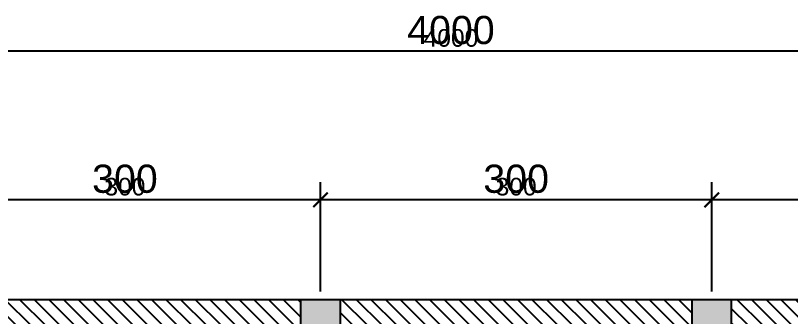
# Model space of a CAD drawing. Header units: millimetres. Extents: x -26398 to 135532, y -376633 to 43268.
# Drawn here: x 37478 to 38072, y -146647 to -146417 of the extents above; entities that cross this region are included whole.
import ezdxf

# ---------------------------------------------------------------- set-up
doc = ezdxf.new("R2010")
doc.units = ezdxf.units.MM
for name, color, linetype in [('0 @ 5', 7, 'Continuous'), ('0 @ 8', 7, 'Continuous'), ('TƯỜNG', 52, 'Continuous')]:
    doc.layers.add(name, color=color, linetype=linetype)
doc.styles.get("Standard").update_dxf_attribs({"font": 'arial.ttf'})
doc.dimstyles.new('SCALE dimmatbang', dxfattribs={"dimscale": 70, "dimtxt": 2.7, "dimasz": 1.4, "dimexe": 1.7, "dimexo": 0.7, "dimtad": 1, "dimtoh": 1, "dimdec": 1, "dimtxsty": 'Standard', "dimblk": 'ARCHTICK', "dimcen": 2.5, "dimclrd": 1, "dimclre": 256, "dimadec": 0, "dimazin": 0, "dimtfac": 1, "dimtdec": 1, "dimtmove": 0, "dimatfit": 3, "dimfxl": 1, "dimarcsym": 0})

# ---------------------------------------------------------------- blocks, each defined once
blk = doc.blocks.new('_ArchTick')
at = {"color": 0, "linetype": 'ByBlock', "const_width": 0.15}
blk.add_lwpolyline([(-0.5, -0.5), (0.5, 0.5)], dxfattribs=at)
blk = doc.blocks.new('*D6389')
at = {"lineweight": -2, "transparency": 16777216}
for p, q in [((38011.78, -146625.99), (38011.78, -146544.25)), ((38311.78, -146625.99), (38311.78, -146544.25))]:
    blk.add_line(p, q, dxfattribs=at)
at = {"color": 1, "lineweight": -2, "transparency": 16777216}
blk.add_line((38311.78, -146557.85), (38011.78, -146557.85), dxfattribs=at)
at = {"layer": 'DEFPOINTS', "color": 0, "transparency": 16777216}
for p in [(38011.78, -146557.85), (38011.78, -146631.59), (38311.78, -146631.59)]:
    blk.add_point(p, dxfattribs=at)
at = {"color": 1, "lineweight": -2, "transparency": 16777216, "xscale": 11.2, "yscale": 11.2, "zscale": 11.2, "rotation": 180}
blk.add_blockref('_ArchTick', (38011.78, -146557.85), dxfattribs=at)
at = {"color": 1, "lineweight": -2, "transparency": 16777216, "xscale": 11.2, "yscale": 11.2, "zscale": 11.2}
blk.add_blockref('_ArchTick', (38311.78, -146557.85), dxfattribs=at)
at = {"color": 0, "transparency": 16777216, "insert": (38161.78, -146541.82), "char_height": 21.6, "attachment_point": 5}
blk.add_mtext('300', dxfattribs=at)
blk = doc.blocks.new('*D6390')
at = {"lineweight": -2, "transparency": 16777216}
for p, q in [((38011.78, -146628.09), (38011.78, -146549.35)), ((38311.78, -146628.09), (38311.78, -146549.35))]:
    blk.add_line(p, q, dxfattribs=at)
at = {"color": 1, "lineweight": -2, "transparency": 16777216}
blk.add_line((38311.78, -146557.85), (38011.78, -146557.85), dxfattribs=at)
at = {"layer": 'DEFPOINTS', "color": 0, "transparency": 16777216}
for p in [(38011.78, -146557.85), (38011.78, -146631.59), (38311.78, -146631.59)]:
    blk.add_point(p, dxfattribs=at)
at = {"color": 1, "lineweight": -2, "transparency": 16777216, "xscale": 7, "yscale": 7, "zscale": 7, "rotation": 180}
blk.add_blockref('_ArchTick', (38011.78, -146557.85), dxfattribs=at)
at = {"color": 1, "lineweight": -2, "transparency": 16777216, "xscale": 7, "yscale": 7, "zscale": 7}
blk.add_blockref('_ArchTick', (38311.78, -146557.85), dxfattribs=at)
at = {"color": 0, "transparency": 16777216, "insert": (38161.78, -146547.83), "char_height": 13.5, "attachment_point": 5}
blk.add_mtext('300', dxfattribs=at)
blk = doc.blocks.new('*D6392')
at = {"lineweight": -2, "transparency": 16777216}
for p, q in [((37711.78, -146625.99), (37711.78, -146544.25)), ((38011.78, -146625.99), (38011.78, -146544.25))]:
    blk.add_line(p, q, dxfattribs=at)
at = {"color": 1, "lineweight": -2, "transparency": 16777216}
blk.add_line((38011.78, -146557.85), (37711.78, -146557.85), dxfattribs=at)
at = {"layer": 'DEFPOINTS', "color": 0, "transparency": 16777216}
for p in [(37711.78, -146557.85), (37711.78, -146631.59), (38011.78, -146631.59)]:
    blk.add_point(p, dxfattribs=at)
at = {"color": 1, "lineweight": -2, "transparency": 16777216, "xscale": 11.2, "yscale": 11.2, "zscale": 11.2, "rotation": 180}
blk.add_blockref('_ArchTick', (37711.78, -146557.85), dxfattribs=at)
at = {"color": 1, "lineweight": -2, "transparency": 16777216, "xscale": 11.2, "yscale": 11.2, "zscale": 11.2}
blk.add_blockref('_ArchTick', (38011.78, -146557.85), dxfattribs=at)
at = {"color": 0, "transparency": 16777216, "insert": (37861.78, -146541.82), "char_height": 21.6, "attachment_point": 5}
blk.add_mtext('300', dxfattribs=at)
blk = doc.blocks.new('*D6393')
at = {"lineweight": -2, "transparency": 16777216}
for p, q in [((37711.78, -146628.09), (37711.78, -146549.35)), ((38011.78, -146628.09), (38011.78, -146549.35))]:
    blk.add_line(p, q, dxfattribs=at)
at = {"color": 1, "lineweight": -2, "transparency": 16777216}
blk.add_line((38011.78, -146557.85), (37711.78, -146557.85), dxfattribs=at)
at = {"layer": 'DEFPOINTS', "color": 0, "transparency": 16777216}
for p in [(37711.78, -146557.85), (37711.78, -146631.59), (38011.78, -146631.59)]:
    blk.add_point(p, dxfattribs=at)
at = {"color": 1, "lineweight": -2, "transparency": 16777216, "xscale": 7, "yscale": 7, "zscale": 7, "rotation": 180}
blk.add_blockref('_ArchTick', (37711.78, -146557.85), dxfattribs=at)
at = {"color": 1, "lineweight": -2, "transparency": 16777216, "xscale": 7, "yscale": 7, "zscale": 7}
blk.add_blockref('_ArchTick', (38011.78, -146557.85), dxfattribs=at)
at = {"color": 0, "transparency": 16777216, "insert": (37861.78, -146547.83), "char_height": 13.5, "attachment_point": 5}
blk.add_mtext('300', dxfattribs=at)
blk = doc.blocks.new('*D6395')
at = {"lineweight": -2, "transparency": 16777216}
for p, q in [((37411.78, -146625.99), (37411.78, -146544.25)), ((37711.78, -146625.99), (37711.78, -146544.25))]:
    blk.add_line(p, q, dxfattribs=at)
at = {"color": 1, "lineweight": -2, "transparency": 16777216}
blk.add_line((37711.78, -146557.85), (37411.78, -146557.85), dxfattribs=at)
at = {"layer": 'DEFPOINTS', "color": 0, "transparency": 16777216}
for p in [(37411.78, -146557.85), (37411.78, -146631.59), (37711.78, -146631.59)]:
    blk.add_point(p, dxfattribs=at)
at = {"color": 1, "lineweight": -2, "transparency": 16777216, "xscale": 11.2, "yscale": 11.2, "zscale": 11.2, "rotation": 180}
blk.add_blockref('_ArchTick', (37411.78, -146557.85), dxfattribs=at)
at = {"color": 1, "lineweight": -2, "transparency": 16777216, "xscale": 11.2, "yscale": 11.2, "zscale": 11.2}
blk.add_blockref('_ArchTick', (37711.78, -146557.85), dxfattribs=at)
at = {"color": 0, "transparency": 16777216, "insert": (37561.78, -146541.82), "char_height": 21.6, "attachment_point": 5}
blk.add_mtext('300', dxfattribs=at)
blk = doc.blocks.new('*D6396')
at = {"lineweight": -2, "transparency": 16777216}
for p, q in [((37411.78, -146628.09), (37411.78, -146549.35)), ((37711.78, -146628.09), (37711.78, -146549.35))]:
    blk.add_line(p, q, dxfattribs=at)
at = {"color": 1, "lineweight": -2, "transparency": 16777216}
blk.add_line((37711.78, -146557.85), (37411.78, -146557.85), dxfattribs=at)
at = {"layer": 'DEFPOINTS', "color": 0, "transparency": 16777216}
for p in [(37411.78, -146557.85), (37411.78, -146631.59), (37711.78, -146631.59)]:
    blk.add_point(p, dxfattribs=at)
at = {"color": 1, "lineweight": -2, "transparency": 16777216, "xscale": 7, "yscale": 7, "zscale": 7, "rotation": 180}
blk.add_blockref('_ArchTick', (37411.78, -146557.85), dxfattribs=at)
at = {"color": 1, "lineweight": -2, "transparency": 16777216, "xscale": 7, "yscale": 7, "zscale": 7}
blk.add_blockref('_ArchTick', (37711.78, -146557.85), dxfattribs=at)
at = {"color": 0, "transparency": 16777216, "insert": (37561.78, -146547.83), "char_height": 13.5, "attachment_point": 5}
blk.add_mtext('300', dxfattribs=at)
blk = doc.blocks.new('*D6413')
at = {"lineweight": -2, "transparency": 16777216}
for p, q in [((35911.78, -146549.81), (35911.78, -146430.22)), ((39911.78, -146628.56), (39911.78, -146430.22))]:
    blk.add_line(p, q, dxfattribs=at)
at = {"color": 1, "lineweight": -2, "transparency": 16777216}
blk.add_line((39911.78, -146443.82), (35911.78, -146443.82), dxfattribs=at)
at = {"layer": 'DEFPOINTS', "color": 0, "transparency": 16777216}
for p in [(35911.78, -146443.82), (35911.78, -146555.41), (39911.78, -146634.16)]:
    blk.add_point(p, dxfattribs=at)
at = {"color": 1, "lineweight": -2, "transparency": 16777216, "xscale": 11.2, "yscale": 11.2, "zscale": 11.2, "rotation": 180}
blk.add_blockref('_ArchTick', (35911.78, -146443.82), dxfattribs=at)
at = {"color": 1, "lineweight": -2, "transparency": 16777216, "xscale": 11.2, "yscale": 11.2, "zscale": 11.2}
blk.add_blockref('_ArchTick', (39911.78, -146443.82), dxfattribs=at)
at = {"color": 0, "transparency": 16777216, "insert": (37811.78, -146427.79), "char_height": 21.6, "attachment_point": 5}
blk.add_mtext('4000', dxfattribs=at)
blk = doc.blocks.new('*D6414')
at = {"lineweight": -2, "transparency": 16777216}
for p, q in [((35911.78, -146551.91), (35911.78, -146435.32)), ((39911.78, -146630.66), (39911.78, -146435.32))]:
    blk.add_line(p, q, dxfattribs=at)
at = {"color": 1, "lineweight": -2, "transparency": 16777216}
blk.add_line((39911.78, -146443.82), (35911.78, -146443.82), dxfattribs=at)
at = {"layer": 'DEFPOINTS', "color": 0, "transparency": 16777216}
for p in [(35911.78, -146443.82), (35911.78, -146555.41), (39911.78, -146634.16)]:
    blk.add_point(p, dxfattribs=at)
at = {"color": 1, "lineweight": -2, "transparency": 16777216, "xscale": 7, "yscale": 7, "zscale": 7, "rotation": 180}
blk.add_blockref('_ArchTick', (35911.78, -146443.82), dxfattribs=at)
at = {"color": 1, "lineweight": -2, "transparency": 16777216, "xscale": 7, "yscale": 7, "zscale": 7}
blk.add_blockref('_ArchTick', (39911.78, -146443.82), dxfattribs=at)
at = {"color": 0, "transparency": 16777216, "insert": (37811.78, -146433.8), "char_height": 13.5, "attachment_point": 5}
blk.add_mtext('4000', dxfattribs=at)
blk = doc.blocks.new('*U8982')
at = {"layer": '0 @ 5'}
dim = blk.add_linear_dim(base=(38011.78, -146557.85), p1=(38311.78, -146631.59), p2=(38011.78, -146631.59), dimstyle='SCALE dimmatbang', override={"dimscale": 5, "dimtix": 0, "dimtofl": 1, "dimtmove": 0, "dimatfit": 3}, dxfattribs=at)
dim.commit()
dim.dimension.update_dxf_attribs({"geometry": '*D6390', "text_midpoint": (38161.78, -146547.83)})
at = {"layer": '0 @ 8'}
dim = blk.add_linear_dim(base=(38011.78, -146557.85), p1=(38311.78, -146631.59), p2=(38011.78, -146631.59), dimstyle='SCALE dimmatbang', override={"dimscale": 8, "dimtix": 0, "dimtofl": 1, "dimtmove": 0, "dimatfit": 3}, dxfattribs=at)
dim.commit()
dim.dimension.update_dxf_attribs({"geometry": '*D6389', "text_midpoint": (38161.78, -146541.82)})
blk = doc.blocks.new('*U8983')
at = {"layer": '0 @ 5'}
dim = blk.add_linear_dim(base=(37711.78, -146557.85), p1=(38011.78, -146631.59), p2=(37711.78, -146631.59), dimstyle='SCALE dimmatbang', override={"dimscale": 5, "dimtix": 0, "dimtofl": 1, "dimtmove": 0, "dimatfit": 3}, dxfattribs=at)
dim.commit()
dim.dimension.update_dxf_attribs({"geometry": '*D6393', "text_midpoint": (37861.78, -146547.83)})
at = {"layer": '0 @ 8'}
dim = blk.add_linear_dim(base=(37711.78, -146557.85), p1=(38011.78, -146631.59), p2=(37711.78, -146631.59), dimstyle='SCALE dimmatbang', override={"dimscale": 8, "dimtix": 0, "dimtofl": 1, "dimtmove": 0, "dimatfit": 3}, dxfattribs=at)
dim.commit()
dim.dimension.update_dxf_attribs({"geometry": '*D6392', "text_midpoint": (37861.78, -146541.82)})
blk = doc.blocks.new('*U8984')
at = {"layer": '0 @ 5'}
dim = blk.add_linear_dim(base=(37411.78, -146557.85), p1=(37711.78, -146631.59), p2=(37411.78, -146631.59), dimstyle='SCALE dimmatbang', override={"dimscale": 5, "dimtix": 0, "dimtofl": 1, "dimtmove": 0, "dimatfit": 3}, dxfattribs=at)
dim.commit()
dim.dimension.update_dxf_attribs({"geometry": '*D6396', "text_midpoint": (37561.78, -146547.83)})
at = {"layer": '0 @ 8'}
dim = blk.add_linear_dim(base=(37411.78, -146557.85), p1=(37711.78, -146631.59), p2=(37411.78, -146631.59), dimstyle='SCALE dimmatbang', override={"dimscale": 8, "dimtix": 0, "dimtofl": 1, "dimtmove": 0, "dimatfit": 3}, dxfattribs=at)
dim.commit()
dim.dimension.update_dxf_attribs({"geometry": '*D6395', "text_midpoint": (37561.78, -146541.82)})
blk = doc.blocks.new('*U8990')
at = {"layer": '0 @ 5'}
dim = blk.add_linear_dim(base=(35911.78, -146443.82), p1=(39911.78, -146634.16), p2=(35911.78, -146555.41), angle=180, dimstyle='SCALE dimmatbang', override={"dimscale": 5, "dimtix": 0, "dimtofl": 1, "dimtmove": 0, "dimatfit": 3}, dxfattribs=at)
dim.commit()
dim.dimension.update_dxf_attribs({"geometry": '*D6414', "text_midpoint": (37811.78, -146443.82), "dimtype": 128})
at = {"layer": '0 @ 8'}
dim = blk.add_linear_dim(base=(35911.78, -146443.82), p1=(39911.78, -146634.16), p2=(35911.78, -146555.41), angle=180, dimstyle='SCALE dimmatbang', override={"dimscale": 8, "dimtix": 0, "dimtofl": 1, "dimtmove": 0, "dimatfit": 3}, dxfattribs=at)
dim.commit()
dim.dimension.update_dxf_attribs({"geometry": '*D6413', "text_midpoint": (37811.78, -146443.82), "dimtype": 128})

msp = doc.modelspace()

# ---------------------------------------------------------------- hatches: boundary and pattern name
h = msp.add_hatch(color=1)
h.dxf.hatch_style = 1
h.paths.add_polyline_path([(37696.78, -146654.16), (37726.78, -146654.16), (37726.78, -146634.16), (37696.78, -146634.16)])
h = msp.add_hatch(color=1)
h.dxf.hatch_style = 1
h.paths.add_polyline_path([(37996.78, -146654.16), (38026.78, -146654.16), (38026.78, -146634.16), (37996.78, -146634.16)])
at = {"layer": 'TƯỜNG'}
h = msp.add_hatch(dxfattribs=at)
h.set_pattern_fill('ANSI31', color=256, scale=2.5, angle=90)
h.set_pattern_definition([(135, (28271.811, -149862.609), (-5.61266, -5.61266), [])])
h.paths.add_polyline_path([(35931.78, -146634.16), (35931.78, -146654.16), (36496.78, -146654.16), (36496.78, -146634.16)])
h.paths.add_polyline_path([(36796.78, -146654.16), (36796.78, -146634.16), (36526.78, -146634.16), (36526.78, -146654.16)])
h.paths.add_polyline_path([(37126.78, -146634.16), (37126.78, -146654.16), (37396.78, -146654.16), (37396.78, -146634.7), (37396.24, -146634.16)])
h.paths.add_polyline_path([(37096.78, -146654.16), (37096.78, -146634.16), (36826.78, -146634.16), (36826.78, -146654.16)])
h.paths.add_polyline_path([(37426.78, -146634.16), (37426.78, -146653.48), (37427.47, -146654.16), (37696.78, -146654.16), (37696.78, -146634.16)])
h.paths.add_polyline_path([(37726.78, -146634.16), (37726.78, -146654.16), (37996.78, -146654.16), (37996.78, -146634.16)])
h.paths.add_polyline_path([(38296.78, -146654.16), (38296.78, -146634.16), (38026.78, -146634.16), (38026.78, -146654.16)])
h.paths.add_polyline_path([(38696.78, -146654.16), (38696.78, -146634.16), (38326.78, -146634.16), (38326.78, -146654.16)])
h.paths.add_polyline_path([(39080.71, -146654.16), (39080.71, -146634.28), (39091.39, -146634.28), (39091.27, -146634.16), (38726.78, -146634.16), (38726.78, -146654.16)])

# ---------------------------------------------------------------- linework, layer by layer
for points in [[(37726.78, -146634.16), (37726.78, -146654.16), (37696.78, -146654.16), (37696.78, -146634.16)], [(38026.78, -146634.16), (38026.78, -146654.16), (37996.78, -146654.16), (37996.78, -146634.16)]]:
    msp.add_lwpolyline(points, close=True)
msp.add_line((35911.78, -146634.16), (39111.78, -146634.16), dxfattribs=at)

# ---------------------------------------------------------------- block references
for name in ['*U8990', '*U8984', '*U8983', '*U8982']:
    msp.add_blockref(name, (0, 0))

doc.saveas('drawing.dxf')
